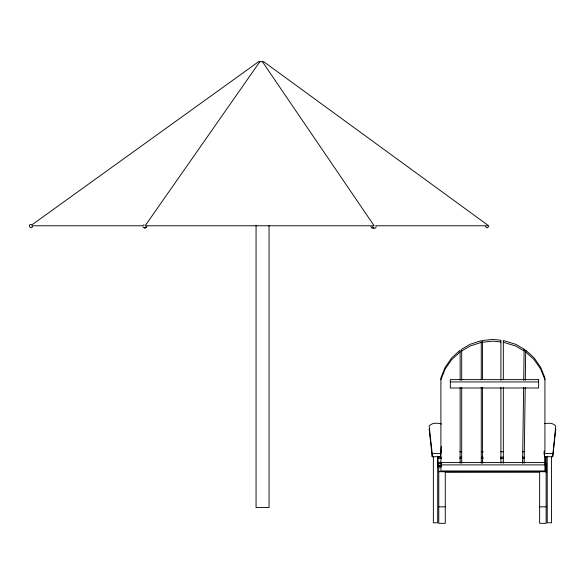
<?xml version="1.0" encoding="UTF-8"?>
<svg xmlns="http://www.w3.org/2000/svg" width="585" height="585" viewBox="0 0 585 585"><rect width="100%" height="100%" fill="white"/><g stroke="black" fill="none" stroke-linecap="round" stroke-linejoin="round"><path stroke-width="0.88" d="M522.58 463.261L523.626 387.497M523.707 380.235L524.123 349.216L515.678 344.28L503.319 340.514L503.319 379.621M524.175 463.261L525.22 387.497M525.301 380.243L525.703 350.144L534.178 357.954L540.686 367.351L544.928 377.881L544.928 451.635M543.933 452.271L544.562 456.709L552.701 456.709L555.75 426.063C553.351 422.75 548.386 423.006 544.759 423.577M552.701 456.709L555.75 429.207L555.253 428.439M376.118 226.666C376.206 228.896 372.565 228.896 372.652 226.666M429.661 428.439L429.163 429.207L432.213 456.709L440.351 456.709L441.361 446.472M440.351 456.709L441.229 450.494M440.9 379.621L445.141 369.091L451.649 359.695L460.124 351.877M32.665 226.49C30.829 230.534 27.012 223.931 31.436 224.362M146.17 226.878L144.488 228.165L142.813 226.878M146.959 226.739L145.731 227.96L144.415 227.792M488.855 226.614L487.181 227.901L485.506 226.614M259.872 61.681L145.146 225.773L374.144 225.773L262.394 61.681M143.259 225.196L144.042 224.75M373.917 227.843L371.826 228.113L370.956 226.614M32.124 224.706L258.614 61.681L263.652 61.681L488.65 225.773L375.745 225.773M461.704 350.956L470.15 346.02L481.258 342.386M482.508 342.254L492.914 341.157L500.914 341.998M31.524 225.773L142.93 225.773M450.355 381.939L538.624 381.939M459.73 451.774L461.543 451.774M481.535 451.774L483.356 451.774M500.621 451.774L503.349 451.774M522.427 451.774L524.248 451.774M441.646 424.023C437.66 422.867 431.971 422.436 429.163 426.063L432.213 453.565L440.351 453.565M544.189 450.903L544.562 453.565L552.701 453.565M437.916 457.185L441.551 457.185M459.73 457.185L461.543 457.185M481.535 457.185L483.356 457.185M500.621 457.185L503.349 457.185M522.427 457.185L524.248 457.185M437.916 458.611L441.551 458.611M459.73 458.611L461.543 458.611M481.535 458.611L483.356 458.611M500.621 458.611L503.349 458.611M522.427 458.611L524.248 458.611M437.916 462.304L441.551 462.304M459.73 462.304L461.543 462.304M481.535 462.304L483.356 462.304M500.621 462.304L503.349 462.304M522.427 462.304L524.248 462.304M440.9 462.574L544.928 462.574M441.499 463.437L438.772 463.437L438.772 523.319L445.273 523.319L445.273 471.656M440.9 464.892L544.928 464.892M438.772 465.843L441.499 465.843M438.772 466.113L441.499 466.113M438.772 466.925L441.499 466.837M438.772 471.715L445.273 471.715M445.273 471.795L546.002 471.715M445.134 472.095L539.641 472.095M438.772 506.837L445.273 506.837M539.641 506.837L546.141 506.837M503.319 342.254L515.678 346.02L524.123 350.956L524.123 349.216M544.928 379.621L540.686 369.091L534.178 359.695L525.703 351.877L525.703 350.144M551.553 456.22L551.553 522.8L547.216 522.8L547.216 456.22M546.141 456.424L546.141 523.319L539.641 523.319L539.641 471.656M546.002 463.437L546.002 472.095M545.147 456.38L545.147 463.883M544.928 456.198L544.928 470.969L440.9 470.969L440.9 377.881L445.141 367.351L451.649 357.954L460.124 350.144L460.124 380.243M544.562 453.565L544.562 456.709M503.319 387.497L503.319 463.269M500.914 380.352L500.914 340.258L492.914 339.417L482.508 340.514L482.508 379.621M500.914 387.497L500.914 463.261M482.508 387.497L482.508 463.269M481.258 379.709L481.258 340.645L470.15 344.28L461.704 349.216L461.704 380.235M481.258 387.497L481.258 463.276M461.704 387.497L461.704 463.261M460.124 387.497L460.124 463.261M437.916 456.38L437.916 467.057M437.697 456.22L437.697 522.8L433.361 522.8L433.361 456.22M432.213 453.565L432.213 456.709M269.056 225.437L269.056 507.495L256.062 507.495L256.062 225.437M538.624 379.621L450.355 379.621L450.355 388.009L538.624 388.009L538.624 379.621"/></g></svg>
